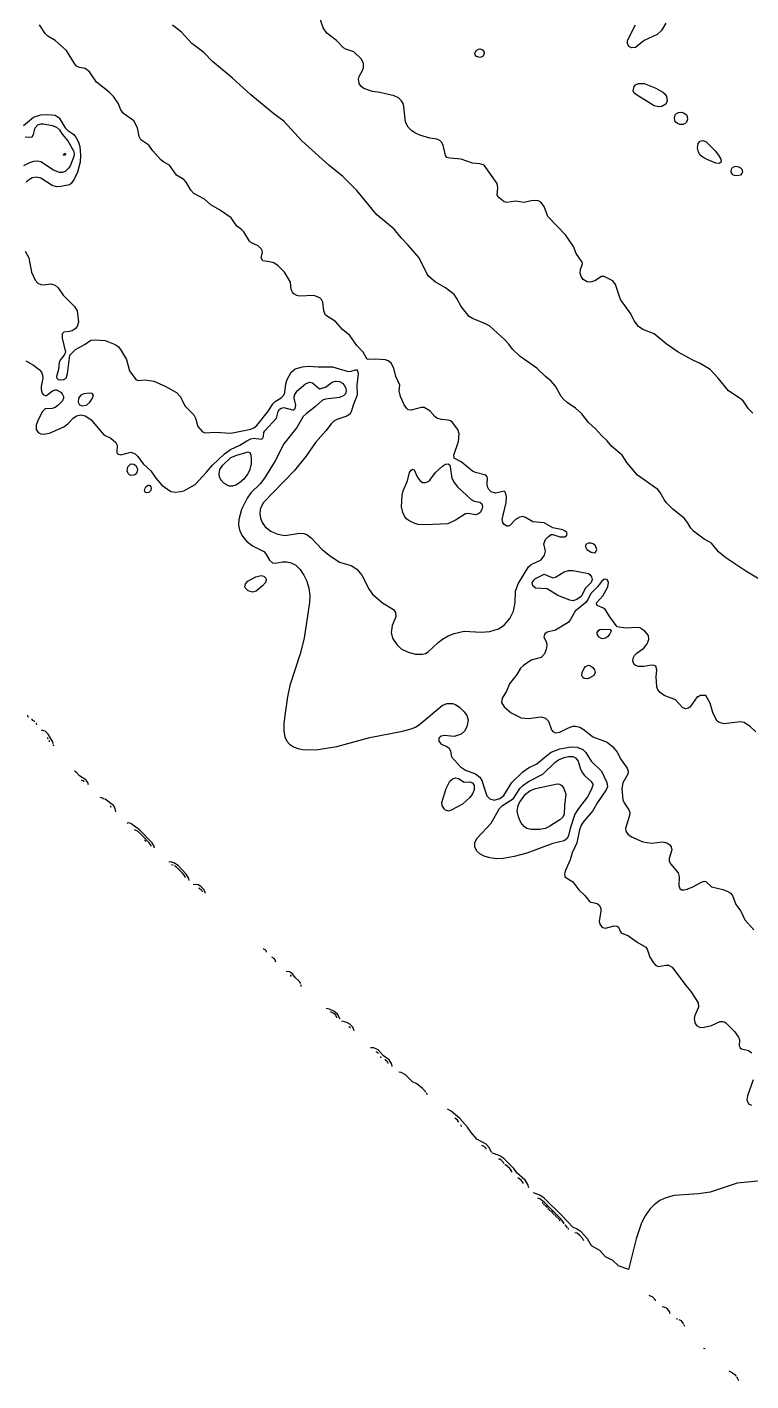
# Model space of a CAD drawing. Extents: x 474277 to 475042, y 254928 to 255625.
# Drawn here: x 474567 to 474605.8, y 255017.2 to 255089.8 of the extents above; entities that cross this region are included whole.
import ezdxf

# ---------------------------------------------------------------- set-up
doc = ezdxf.new("R2010")
doc.units = 0
doc.header["$MEASUREMENT"] = 0
doc.layers.add('BaseMapV2_DTM_export_MonNov09090547073261 — entities', color=1, linetype='CONTINUOUS')

msp = doc.modelspace()

# ---------------------------------------------------------------- linework, layer by layer
at = {"layer": 'BaseMapV2_DTM_export_MonNov09090547073261 — entities', "color": 15, "linetype": 'Continuous', "true_color": 0xb7484b}
for points in [[(474588.242, 255056.174, 89.75), (474588.396, 255056.213, 89.75), (474588.549, 255056.295, 89.75), (474589.076, 255056.798, 89.75), (474589.316, 255056.984, 89.75), (474589.622, 255057.159, 89.75), (474589.929, 255057.285, 89.75), (474590.466, 255057.401, 89.75), (474591.386, 255057.361, 89.75), (474591.846, 255057.397, 89.75), (474592.306, 255057.533, 89.75), (474592.613, 255057.721, 89.75), (474592.92, 255058.084, 89.75), (474593.116, 255058.485, 89.75), (474593.209, 255058.945, 89.75), (474593.218, 255059.558, 89.75), (474593.365, 255059.942, 89.75), (474593.914, 255060.862, 89.75), (474594.07, 255060.98, 89.75), (474594.606, 255061.234, 89.75), (474594.778, 255061.475, 89.75), (474594.839, 255061.705, 89.75), (474594.738, 255062.089, 89.75), (474594.836, 255062.324, 89.75), (474594.99, 255062.489, 89.75), (474595.143, 255062.585, 89.75), (474595.22, 255062.595, 89.75), (474595.608, 255062.472, 89.75), (474595.861, 255062.472, 89.75), (474595.97, 255062.549, 89.75), (474595.994, 255062.625, 89.75), (474595.972, 255062.702, 89.75), (474595.893, 255062.779, 89.75), (474595.757, 255062.834, 89.75), (474595.22, 255062.949, 89.75), (474594.76, 255063.21, 89.75), (474594.146, 255063.276, 89.75), (474593.763, 255063.503, 89.75), (474593.61, 255063.549, 89.75), (474593.456, 255063.526, 89.75), (474593.226, 255063.398, 89.75), (474592.92, 255063.072, 89.75), (474592.843, 255063.032, 89.75), (474592.766, 255063.032, 89.75), (474592.613, 255063.132, 89.75), (474592.541, 255063.239, 89.75), (474592.515, 255063.392, 89.75), (474592.731, 255064.312, 89.75), (474592.745, 255064.619, 89.75), (474592.691, 255064.849, 89.75), (474592.613, 255064.907, 89.75), (474592.536, 255064.906, 89.75), (474592.153, 255064.805, 89.75), (474591.923, 255064.872, 89.75), (474591.792, 255065.002, 89.75), (474591.724, 255065.156, 89.75), (474591.701, 255065.309, 89.75), (474591.717, 255065.616, 89.75), (474591.702, 255065.693, 89.75), (474591.632, 255065.769, 89.75), (474591.079, 255065.912, 89.75), (474590.926, 255065.981, 89.75), (474590.313, 255066.492, 89.75), (474589.93, 255066.689, 89.75), (474589.92, 255066.843, 89.75), (474590.159, 255067.583, 89.75), (474590.206, 255067.993, 89.75), (474590.135, 255068.223, 89.75), (474589.853, 255068.594, 89.75), (474589.733, 255068.683, 89.75), (474589.622, 255068.722, 89.75), (474589.239, 255068.751, 89.75), (474589.009, 255068.823, 89.75), (474588.893, 255068.913, 89.75), (474588.626, 255069.221, 89.75), (474588.319, 255069.395, 89.75), (474588.166, 255069.4, 89.75), (474587.629, 255069.251, 89.75), (474587.476, 255069.285, 89.75), (474587.399, 255069.344, 89.75), (474587.246, 255069.541, 89.75), (474587.059, 255069.986, 89.75), (474586.993, 255070.293, 89.75), (474587.028, 255070.6, 89.75), (474586.812, 255071.06, 89.75), (474586.702, 255071.52, 89.75), (474586.555, 255071.789, 89.75), (474586.402, 255071.911, 89.75), (474586.249, 255071.956, 89.75), (474585.712, 255071.992, 89.75), (474585.329, 255071.978, 89.75), (474585.252, 255072.006, 89.75), (474585.047, 255072.363, 89.75), (474584.715, 255072.728, 89.75), (474584.332, 255073.27, 89.75), (474583.953, 255073.59, 89.75), (474583.565, 255074.015, 89.75), (474583.036, 255074.357, 89.75), (474582.947, 255074.587, 89.75), (474582.896, 255075.047, 89.75), (474582.815, 255075.2, 89.75), (474582.733, 255075.277, 89.75), (474582.415, 255075.401, 89.75), (474581.648, 255075.379, 89.75), (474581.495, 255075.409, 89.75), (474581.341, 255075.492, 89.75), (474581.263, 255075.584, 89.75), (474581.201, 255075.737, 89.75), (474581.168, 255076.12, 89.75), (474580.832, 255076.657, 89.75), (474580.498, 255076.994, 89.75), (474580.268, 255077.156, 89.75), (474580.038, 255077.22, 89.75), (474579.674, 255077.271, 89.75), (474579.591, 255077.424, 89.75), (474579.664, 255077.731, 89.75), (474579.617, 255077.884, 89.75), (474579.425, 255078.074, 89.75), (474579.041, 255078.251, 89.75), (474578.965, 255078.321, 89.75), (474578.658, 255078.823, 89.75), (474578.527, 255078.958, 89.75), (474578.274, 255079.134, 89.75), (474577.97, 255079.571, 89.75), (474577.354, 255080.003, 89.75), (474576.894, 255080.281, 89.75), (474576.55, 255080.568, 89.75), (474575.974, 255080.873, 89.75), (474575.821, 255081.057, 89.75), (474575.559, 255081.488, 89.75), (474575.437, 255081.636, 89.75), (474575.054, 255081.86, 89.75), (474574.671, 255082.407, 89.75), (474574.364, 255082.566, 89.75), (474574.211, 255082.688, 89.75), (474573.783, 255083.175, 89.75), (474573.557, 255083.481, 89.75), (474573.137, 255083.757, 89.75), (474573.041, 255083.941, 89.75), (474572.957, 255084.402, 89.75), (474572.754, 255084.781, 89.75), (474572.196, 255085.168, 89.75), (474572.064, 255085.364, 89.75), (474571.91, 255085.727, 89.75), (474571.661, 255086.088, 89.75), (474571.429, 255086.318, 89.75), (474570.752, 255086.855, 89.75), (474570.377, 255087.41, 89.75), (474570.147, 255087.576, 89.75), (474569.84, 255087.642, 89.75), (474569.687, 255087.712, 89.75), (474569.571, 255087.852, 89.75), (474569.151, 255088.542, 89.75), (474568.549, 255089.079, 89.75), (474568.153, 255089.325, 89.75), (474568, 255089.46, 89.75), (474567.706, 255089.922, 89.75)], [(474606.472, 255060.095, 90), (474605.583, 255060.632, 90), (474604.498, 255061.338, 90), (474604.114, 255061.662, 90), (474603.731, 255062.123, 90), (474603.348, 255062.337, 90), (474602.766, 255062.779, 90), (474602.624, 255062.932, 90), (474602.44, 255063.239, 90), (474602.261, 255063.469, 90), (474601.661, 255063.953, 90), (474601.309, 255064.312, 90), (474601.193, 255064.466, 90), (474600.984, 255064.849, 90), (474600.85, 255065.002, 90), (474599.768, 255065.769, 90), (474599.188, 255066.459, 90), (474598.939, 255066.843, 90), (474598.396, 255067.303, 90), (474598.142, 255067.609, 90), (474597.827, 255067.9, 90), (474597.52, 255068.259, 90), (474597.137, 255068.606, 90), (474596.776, 255069.066, 90), (474596.446, 255069.373, 90), (474595.987, 255069.677, 90), (474595.807, 255069.833, 90), (474595.68, 255070.001, 90), (474595.373, 255070.543, 90), (474595.143, 255070.822, 90), (474594.836, 255071.066, 90), (474594.376, 255071.517, 90), (474593.472, 255072.133, 90), (474593.073, 255072.512, 90), (474592.855, 255072.823, 90), (474592.641, 255073.053, 90), (474591.846, 255073.761, 90), (474591.616, 255073.89, 90), (474590.926, 255074.168, 90), (474590.745, 255074.28, 90), (474590.313, 255074.819, 90), (474590.083, 255075.249, 90), (474589.929, 255075.462, 90), (474589.469, 255075.816, 90), (474588.932, 255076.121, 90), (474588.571, 255076.427, 90), (474588.464, 255076.581, 90), (474588.052, 255077.424, 90), (474587.476, 255078.115, 90), (474587.099, 255078.497, 90), (474586.709, 255078.971, 90), (474585.789, 255079.742, 90), (474584.715, 255081.035, 90), (474583.959, 255081.795, 90), (474583.207, 255082.408, 90), (474581.762, 255083.711, 90), (474580.805, 255084.768, 90), (474580.268, 255085.149, 90), (474579.041, 255086.17, 90), (474578.027, 255087.085, 90), (474576.971, 255087.954, 90), (474576.511, 255088.448, 90), (474575.87, 255088.925, 90), (474575.306, 255089.539, 90), (474574.824, 255089.901, 90)], [(474605.955, 255069.092, 90.25), (474605.725, 255069.339, 90.25), (474605.429, 255069.756, 90.25), (474605.264, 255069.893, 90.25), (474604.647, 255070.293, 90.25), (474604.083, 255070.983, 90.25), (474603.654, 255071.44, 90.25), (474603.118, 255071.757, 90.25), (474602.734, 255071.933, 90.25), (474601.947, 255072.363, 90.25), (474601.294, 255072.823, 90.25), (474600.664, 255073.345, 90.25), (474600.05, 255073.58, 90.25), (474599.82, 255073.744, 90.25), (474599.59, 255074.05, 90.25), (474599.403, 255074.434, 90.25), (474598.847, 255075.2, 90.25), (474598.594, 255075.993, 90.25), (474598.44, 255076.197, 90.25), (474597.98, 255076.423, 90.25), (474597.827, 255076.424, 90.25), (474597.485, 255076.197, 90.25), (474597.226, 255076.12, 90.25), (474597.06, 255076.138, 90.25), (474596.851, 255076.274, 90.25), (474596.736, 255076.427, 90.25), (474596.694, 255076.581, 90.25), (474596.716, 255076.811, 90.25), (474596.808, 255077.117, 90.25), (474596.79, 255077.194, 90.25), (474596.477, 255077.654, 90.25), (474596.33, 255078.037, 90.25), (474595.91, 255078.667, 90.25), (474594.949, 255079.648, 90.25), (474594.759, 255080.184, 90.25), (474594.576, 255080.414, 90.25), (474594.453, 255080.483, 90.25), (474594.3, 255080.5, 90.25), (474594.07, 255080.486, 90.25), (474593.686, 255080.402, 90.25), (474593.226, 255080.462, 90.25), (474592.766, 255080.398, 90.25), (474592.613, 255080.427, 90.25), (474592.351, 255080.644, 90.25), (474592.236, 255080.798, 90.25), (474592.275, 255081.181, 90.25), (474592.232, 255081.411, 90.25), (474591.539, 255082.406, 90.25), (474591.309, 255082.474, 90.25), (474590.926, 255082.515, 90.25), (474590.313, 255082.714, 90.25), (474589.699, 255082.767, 90.25), (474589.546, 255082.808, 90.25), (474589.469, 255082.912, 90.25), (474589.337, 255083.481, 90.25), (474589.255, 255083.635, 90.25), (474589.162, 255083.73, 90.25), (474589.009, 255083.799, 90.25), (474588.626, 255083.846, 90.25), (474588.089, 255084.004, 90.25), (474587.859, 255084.109, 90.25), (474587.659, 255084.248, 90.25), (474587.476, 255084.446, 90.25), (474587.323, 255084.708, 90.25), (474587.236, 255085.552, 90.25), (474587.2, 255085.705, 90.25), (474587.117, 255085.858, 90.25), (474586.947, 255086.012, 90.25), (474586.709, 255086.12, 90.25), (474585.942, 255086.292, 90.25), (474585.559, 255086.343, 90.25), (474585.099, 255086.51, 90.25), (474584.945, 255086.617, 90.25), (474584.841, 255086.778, 90.25), (474584.801, 255087.009, 90.25), (474584.846, 255087.162, 90.25), (474585.021, 255087.469, 90.25), (474585.066, 255087.622, 90.25), (474585.068, 255087.852, 90.25), (474584.971, 255088.082, 90.25), (474584.562, 255088.472, 90.25), (474584.132, 255088.619, 90.25), (474583.993, 255088.695, 90.25), (474583.631, 255089.079, 90.25), (474583.105, 255089.478, 90.25), (474582.905, 255089.769, 90.25), (474582.645, 255090.567, 90.25)], [(474601.277, 255090.024, 90.5), (474601.057, 255089.615, 90.5), (474600.817, 255089.417, 90.5), (474600.127, 255089.093, 90.5), (474599.667, 255088.718, 90.5), (474599.437, 255088.687, 90.5), (474599.301, 255088.772, 90.5), (474599.231, 255088.925, 90.5), (474599.238, 255089.079, 90.5), (474599.657, 255089.922, 90.5)], [(474591.466, 255088.235, 90.5), (474591.309, 255088.176, 90.5), (474591.13, 255088.235, 90.5), (474591.068, 255088.312, 90.5), (474591.05, 255088.389, 90.5), (474591.115, 255088.542, 90.5), (474591.233, 255088.625, 90.5), (474591.309, 255088.641, 90.5), (474591.463, 255088.588, 90.5), (474591.537, 255088.465, 90.5), (474591.543, 255088.389, 90.5), (474591.466, 255088.235, 90.5)], [(474601.065, 255085.552, 90.5), (474600.894, 255085.528, 90.5), (474600.664, 255085.586, 90.5), (474599.711, 255086.165, 90.5), (474599.59, 255086.265, 90.5), (474599.525, 255086.395, 90.5), (474599.588, 255086.625, 90.5), (474599.667, 255086.71, 90.5), (474599.82, 255086.786, 90.5), (474600.127, 255086.78, 90.5), (474600.741, 255086.526, 90.5), (474601.132, 255086.318, 90.5), (474601.222, 255086.242, 90.5), (474601.321, 255086.088, 90.5), (474601.354, 255085.858, 90.5), (474601.277, 255085.68, 90.5), (474601.065, 255085.552, 90.5)], [(474566.85, 255084.529, 89.75), (474567.386, 255084.968, 89.75), (474567.77, 255085.105, 89.75), (474568.153, 255085.125, 89.75), (474568.537, 255085.082, 89.75), (474568.748, 255084.938, 89.75), (474569.073, 255084.4, 89.75), (474569.227, 255084.251, 89.75), (474569.533, 255084.036, 89.75), (474569.673, 255083.865, 89.75), (474569.796, 255083.635, 89.75), (474569.862, 255083.405, 89.75), (474569.895, 255082.945, 89.75), (474569.881, 255082.561, 89.75), (474569.733, 255082.025, 89.75), (474569.554, 255081.641, 89.75), (474569.395, 255081.411, 89.75), (474569.303, 255081.345, 89.75), (474568.843, 255081.254, 89.75), (474568.613, 255081.239, 89.75), (474568.383, 255081.301, 89.75), (474567.77, 255081.709, 89.75), (474567.54, 255081.757, 89.75), (474567.31, 255081.715, 89.75), (474567.156, 255081.63, 89.75), (474566.99, 255081.488, 89.75)], [(474602.314, 255084.632, 90.5), (474602.197, 255084.582, 90.5), (474602.044, 255084.586, 90.5), (474601.917, 255084.632, 90.5), (474601.816, 255084.708, 90.5), (474601.767, 255084.785, 90.5), (474601.741, 255084.938, 90.5), (474601.792, 255085.092, 90.5), (474601.864, 255085.168, 90.5), (474601.967, 255085.219, 90.5), (474602.121, 255085.235, 90.5), (474602.274, 255085.19, 90.5), (474602.387, 255085.092, 90.5), (474602.431, 255085.015, 90.5), (474602.45, 255084.862, 90.5), (474602.392, 255084.708, 90.5), (474602.314, 255084.632, 90.5)], [(474566.926, 255083.92, 90), (474567.233, 255083.895, 90), (474567.31, 255083.927, 90), (474567.386, 255084.053, 90), (474567.475, 255084.402, 90), (474567.614, 255084.555, 90), (474567.77, 255084.609, 90), (474567.923, 255084.615, 90), (474568.383, 255084.531, 90), (474568.613, 255084.43, 90), (474568.767, 255084.289, 90), (474568.92, 255084.055, 90), (474569.227, 255083.711, 90), (474569.526, 255083.175, 90), (474569.557, 255083.021, 90), (474569.537, 255082.868, 90), (474569.369, 255082.408, 90), (474569.282, 255082.255, 90), (474569.073, 255082.057, 90), (474568.92, 255082.001, 90), (474568.767, 255082, 90), (474568.46, 255082.123, 90), (474567.77, 255082.577, 90), (474567.616, 255082.618, 90), (474567.386, 255082.601, 90), (474567.156, 255082.526, 90), (474566.85, 255082.365, 90)], [(474604.153, 255082.485, 90.5), (474603.961, 255082.51, 90.5), (474603.501, 255082.697, 90.5), (474603.271, 255082.825, 90.5), (474603.134, 255082.945, 90.5), (474603.035, 255083.098, 90.5), (474602.974, 255083.328, 90.5), (474603.016, 255083.558, 90.5), (474603.118, 255083.684, 90.5), (474603.271, 255083.722, 90.5), (474603.424, 255083.665, 90.5), (474603.931, 255083.175, 90.5), (474604.116, 255082.945, 90.5), (474604.229, 255082.715, 90.5), (474604.244, 255082.561, 90.5), (474604.153, 255082.485, 90.5)], [(474569.081, 255082.945, 90.25), (474568.993, 255082.945, 90.25), (474569.022, 255083.021, 90.25), (474569.087, 255083.021, 90.25), (474569.081, 255082.945, 90.25)], [(474605.28, 255081.871, 90.5), (474605.111, 255081.82, 90.5), (474604.958, 255081.841, 90.5), (474604.881, 255081.881, 90.5), (474604.789, 255082.025, 90.5), (474604.797, 255082.178, 90.5), (474604.841, 255082.255, 90.5), (474604.958, 255082.329, 90.5), (474605.034, 255082.341, 90.5), (474605.188, 255082.315, 90.5), (474605.292, 255082.255, 90.5), (474605.361, 255082.178, 90.5), (474605.394, 255082.025, 90.5), (474605.362, 255081.948, 90.5), (474605.28, 255081.871, 90.5)], [(474566.926, 255077.793, 89.75), (474567.121, 255077.424, 89.75), (474567.268, 255076.657, 89.75), (474567.463, 255076.226, 89.75), (474567.616, 255076.071, 89.75), (474567.77, 255075.997, 89.75), (474567.923, 255075.981, 89.75), (474568.307, 255076.037, 89.75), (474568.548, 255075.967, 89.75), (474568.707, 255075.814, 89.75), (474568.97, 255075.43, 89.75), (474569.579, 255074.817, 89.75), (474569.713, 255074.587, 89.75), (474569.785, 255073.974, 89.75), (474569.722, 255073.744, 89.75), (474569.61, 255073.617, 89.75), (474569.457, 255073.513, 89.75), (474569.303, 255073.471, 89.75), (474568.997, 255073.447, 89.75), (474568.909, 255073.36, 89.75), (474568.91, 255073.13, 89.75), (474569.094, 255072.363, 89.75), (474569.019, 255072.21, 89.75), (474568.843, 255072.001, 89.75), (474568.761, 255071.827, 89.75), (474568.715, 255071.443, 89.75), (474568.618, 255071.06, 89.75), (474568.631, 255070.983, 89.75), (474568.695, 255070.907, 89.75), (474568.843, 255070.88, 89.75), (474568.997, 255070.897, 89.75), (474569.13, 255070.983, 89.75), (474569.195, 255071.213, 89.75), (474569.332, 255072.21, 89.75), (474569.631, 255072.517, 89.75), (474570.147, 255072.803, 89.75), (474570.453, 255073.012, 89.75), (474570.683, 255073.038, 89.75), (474571.22, 255072.993, 89.75), (474571.757, 255072.788, 89.75), (474571.91, 255072.675, 89.75), (474572.047, 255072.517, 89.75), (474572.365, 255071.98, 89.75), (474572.522, 255071.367, 89.75), (474572.863, 255070.907, 89.75), (474572.984, 255070.859, 89.75), (474573.367, 255070.882, 89.75), (474573.827, 255070.812, 89.75), (474574.441, 255070.552, 89.75), (474575.054, 255070.213, 89.75), (474575.236, 255069.986, 89.75), (474575.514, 255069.476, 89.75), (474575.974, 255069.01, 89.75), (474576.059, 255068.836, 89.75), (474576.189, 255068.376, 89.75), (474576.434, 255068.099, 89.75), (474576.588, 255068.038, 89.75), (474577.124, 255068.085, 89.75), (474577.968, 255068.024, 89.75), (474579.041, 255068.241, 89.75), (474579.195, 255068.308, 89.75), (474579.348, 255068.438, 89.75), (474579.972, 255069.22, 89.75), (474580.217, 255069.603, 89.75), (474580.345, 255069.72, 89.75), (474580.651, 255069.916, 89.75), (474580.795, 255070.063, 89.75), (474580.852, 255070.216, 89.75), (474580.916, 255070.676, 89.75), (474580.987, 255070.907, 89.75), (474581.202, 255071.29, 89.75), (474581.418, 255071.485, 89.75), (474581.802, 255071.591, 89.75), (474582.108, 255071.622, 89.75), (474582.645, 255071.587, 89.75), (474583.412, 255071.59, 89.75), (474584.255, 255071.332, 89.75), (474584.409, 255071.343, 89.75), (474584.639, 255071.431, 89.75), (474584.715, 255071.421, 89.75), (474584.757, 255071.367, 89.75), (474584.782, 255071.213, 89.75), (474584.724, 255070.6, 89.75), (474584.741, 255070.063, 89.75), (474584.515, 255069.526, 89.75), (474584.438, 255069.22, 89.75), (474584.362, 255069.066, 89.75), (474584.178, 255068.93, 89.75), (474583.636, 255068.76, 89.75), (474583.488, 255068.672, 89.75), (474583.335, 255068.528, 89.75), (474583.049, 255068.146, 89.75), (474582.5, 255067.533, 89.75), (474581.977, 255066.766, 89.75), (474581.353, 255065.999, 89.75), (474579.719, 255064.312, 89.75), (474579.584, 255064.082, 89.75), (474579.538, 255063.929, 89.75), (474579.518, 255063.699, 89.75), (474579.55, 255063.469, 89.75), (474579.634, 255063.239, 89.75), (474579.807, 255063.009, 89.75), (474580.11, 255062.779, 89.75), (474580.421, 255062.625, 89.75), (474580.651, 255062.565, 89.75), (474580.881, 255062.544, 89.75), (474581.648, 255062.66, 89.75), (474581.878, 255062.641, 89.75), (474582.032, 255062.588, 89.75), (474582.262, 255062.412, 89.75), (474582.85, 255061.782, 89.75), (474583.23, 255061.475, 89.75), (474583.795, 255061.116, 89.75), (474584.409, 255060.925, 89.75), (474584.715, 255060.735, 89.75), (474584.985, 255060.402, 89.75), (474585.38, 255059.635, 89.75), (474585.559, 255059.383, 89.75), (474586.095, 255058.926, 89.75), (474586.676, 255058.562, 89.75), (474586.797, 255058.408, 89.75), (474586.801, 255058.178, 89.75), (474586.619, 255057.718, 89.75), (474586.556, 255057.335, 89.75), (474586.631, 255057.028, 89.75), (474586.862, 255056.683, 89.75), (474587.092, 255056.465, 89.75), (474587.476, 255056.272, 89.75), (474587.859, 255056.179, 89.75), (474588.242, 255056.174, 89.75)], [(474566.969, 255071.903, 90), (474567.386, 255071.667, 90), (474567.68, 255071.443, 90), (474567.811, 255071.29, 90), (474567.869, 255071.137, 90), (474567.879, 255070.983, 90), (474567.783, 255070.523, 90), (474567.785, 255070.37, 90), (474567.846, 255070.179, 90), (474567.923, 255070.082, 90), (474568, 255070.043, 90), (474568.076, 255070.053, 90), (474568.39, 255070.293, 90), (474568.537, 255070.35, 90), (474568.613, 255070.349, 90), (474568.843, 255070.219, 90), (474568.92, 255070.132, 90), (474568.986, 255069.986, 90), (474568.991, 255069.91, 90), (474568.936, 255069.756, 90), (474568.69, 255069.506, 90), (474568.537, 255069.406, 90), (474568.383, 255069.35, 90), (474568, 255069.325, 90), (474567.846, 255069.164, 90), (474567.603, 255068.683, 90), (474567.523, 255068.453, 90), (474567.529, 255068.223, 90), (474567.631, 255068.069, 90), (474567.77, 255067.989, 90), (474567.923, 255067.966, 90), (474568.23, 255068.031, 90), (474568.997, 255068.364, 90), (474569.227, 255068.534, 90), (474569.51, 255068.836, 90), (474569.687, 255068.958, 90), (474569.917, 255069.016, 90), (474570.147, 255068.961, 90), (474570.455, 255068.76, 90), (474571.144, 255067.944, 90), (474571.527, 255067.75, 90), (474571.801, 255067.533, 90), (474571.872, 255067.379, 90), (474571.85, 255066.996, 90), (474571.889, 255066.919, 90), (474572.064, 255066.868, 90), (474572.6, 255067.011, 90), (474572.83, 255066.921, 90), (474572.977, 255066.766, 90), (474573.253, 255066.383, 90), (474573.674, 255065.998, 90), (474573.935, 255065.616, 90), (474574.262, 255065.232, 90), (474574.747, 255064.906, 90), (474574.977, 255064.867, 90), (474575.284, 255064.891, 90), (474575.437, 255064.94, 90), (474576.051, 255065.27, 90), (474576.664, 255065.926, 90), (474576.971, 255066.316, 90), (474577.629, 255066.919, 90), (474577.95, 255067.149, 90), (474578.444, 255067.379, 90), (474578.811, 255067.619, 90), (474579.041, 255067.72, 90), (474579.195, 255067.751, 90), (474579.578, 255067.709, 90), (474579.655, 255067.734, 90), (474579.704, 255067.839, 90), (474579.736, 255068.069, 90), (474579.779, 255068.146, 90), (474580.412, 255068.836, 90), (474580.498, 255069.19, 90), (474580.575, 255069.313, 90), (474580.651, 255069.366, 90), (474580.805, 255069.394, 90), (474581.265, 255069.273, 90), (474581.341, 255069.284, 90), (474581.418, 255069.349, 90), (474581.438, 255069.526, 90), (474581.356, 255069.91, 90), (474581.381, 255070.063, 90), (474581.523, 255070.293, 90), (474581.955, 255070.678, 90), (474582.185, 255070.757, 90), (474582.338, 255070.724, 90), (474582.722, 255070.409, 90), (474583.028, 255070.501, 90), (474583.396, 255070.753, 90), (474583.565, 255070.817, 90), (474583.795, 255070.798, 90), (474583.948, 255070.703, 90), (474584.042, 255070.6, 90), (474584.124, 255070.446, 90), (474584.149, 255070.293, 90), (474584.108, 255070.14, 90), (474584.025, 255070.04, 90), (474583.795, 255069.945, 90), (474583.028, 255069.851, 90), (474582.875, 255069.799, 90), (474582.502, 255069.45, 90), (474581.999, 255069.066, 90), (474581.844, 255068.913, 90), (474581.495, 255068.332, 90), (474580.794, 255067.456, 90), (474580.337, 255066.536, 90), (474579.772, 255065.616, 90), (474579.532, 255065.309, 90), (474579.041, 255064.823, 90), (474578.831, 255064.542, 90), (474578.538, 255063.929, 90), (474578.39, 255063.392, 90), (474578.379, 255063.086, 90), (474578.439, 255062.779, 90), (474578.581, 255062.494, 90), (474578.792, 255062.242, 90), (474579.118, 255061.985, 90), (474579.731, 255061.678, 90), (474579.845, 255061.552, 90), (474580.038, 255061.213, 90), (474580.191, 255061.073, 90), (474580.345, 255061.049, 90), (474580.728, 255061.131, 90), (474580.958, 255061.124, 90), (474581.188, 255061.069, 90), (474581.437, 255060.939, 90), (474581.675, 255060.709, 90), (474581.882, 255060.402, 90), (474582.029, 255060.095, 90), (474582.145, 255059.712, 90), (474582.194, 255059.328, 90), (474582.183, 255058.945, 90), (474581.887, 255057.028, 90), (474581.683, 255056.185, 90), (474581.128, 255054.498, 90), (474580.999, 255053.884, 90), (474580.847, 255052.888, 90), (474580.796, 255052.428, 90), (474580.795, 255052.044, 90), (474580.855, 255051.737, 90), (474580.966, 255051.507, 90), (474581.111, 255051.341, 90), (474581.321, 255051.201, 90), (474581.571, 255051.11, 90), (474581.802, 255051.067, 90), (474582.185, 255051.043, 90), (474582.645, 255051.065, 90), (474583.642, 255051.221, 90), (474585.405, 255051.699, 90), (474587.169, 255052.04, 90), (474587.629, 255052.165, 90), (474587.859, 255052.266, 90), (474588.089, 255052.416, 90), (474589.292, 255053.424, 90), (474589.546, 255053.528, 90), (474589.853, 255053.521, 90), (474590.006, 255053.466, 90), (474590.236, 255053.314, 90), (474590.466, 255053.086, 90), (474590.607, 255052.888, 90), (474590.681, 255052.658, 90), (474590.616, 255052.274, 90), (474590.492, 255052.044, 90), (474590.309, 255051.891, 90), (474589.929, 255051.766, 90), (474589.392, 255051.803, 90), (474589.239, 255051.772, 90), (474589.115, 255051.661, 90), (474589.106, 255051.507, 90), (474589.234, 255051.354, 90), (474589.546, 255051.217, 90), (474589.661, 255051.124, 90), (474589.74, 255050.971, 90), (474589.793, 255050.664, 90), (474590.282, 255050.127, 90), (474590.543, 255049.949, 90), (474591.079, 255049.756, 90), (474591.309, 255049.57, 90), (474591.444, 255049.36, 90), (474591.518, 255049.054, 90), (474591.693, 255048.581, 90), (474591.846, 255048.413, 90), (474592.076, 255048.351, 90), (474592.384, 255048.44, 90), (474592.591, 255048.594, 90), (474593.026, 255049.284, 90), (474593.61, 255049.861, 90), (474593.916, 255050.073, 90), (474594.376, 255050.296, 90), (474594.898, 255050.741, 90), (474595.143, 255050.912, 90), (474595.603, 255051.088, 90), (474596.217, 255051.206, 90), (474596.523, 255051.191, 90), (474596.83, 255051.061, 90), (474596.998, 255050.894, 90), (474597.29, 255050.439, 90), (474597.828, 255049.897, 90), (474598.126, 255049.284, 90), (474598.148, 255049.054, 90), (474598.09, 255048.9, 90), (474597.614, 255048.21, 90), (474597.358, 255047.75, 90), (474596.907, 255047.239, 90), (474596.753, 255047.008, 90), (474596.664, 255046.754, 90), (474596.514, 255046.063, 90), (474596.266, 255045.527, 90), (474596.147, 255045.143, 90), (474595.881, 255044.53, 90), (474595.844, 255044.377, 90), (474595.875, 255044.223, 90), (474596.293, 255043.963, 90), (474596.618, 255043.533, 90), (474596.939, 255043.226, 90), (474597.213, 255042.898, 90), (474597.597, 255042.802, 90), (474597.736, 255042.69, 90), (474597.799, 255042.536, 90), (474597.807, 255042.383, 90), (474597.713, 255041.846, 90), (474597.745, 255041.693, 90), (474597.827, 255041.565, 90), (474597.904, 255041.511, 90), (474598.057, 255041.485, 90), (474598.517, 255041.608, 90), (474598.67, 255041.586, 90), (474598.747, 255041.528, 90), (474598.831, 255041.309, 90), (474598.895, 255041.233, 90), (474599.284, 255041.07, 90), (474599.744, 255040.724, 90), (474600.208, 255040.466, 90), (474600.28, 255040.355, 90), (474600.434, 255039.928, 90), (474600.617, 255039.623, 90), (474600.749, 255039.469, 90), (474600.894, 255039.42, 90), (474601.277, 255039.493, 90), (474601.431, 255039.494, 90), (474601.631, 255039.393, 90), (474602.35, 255038.396, 90), (474602.629, 255038.089, 90), (474603.023, 255037.476, 90), (474603.038, 255037.246, 90), (474602.834, 255036.786, 90), (474602.801, 255036.632, 90), (474602.831, 255036.402, 90), (474602.932, 255036.249, 90), (474603.118, 255036.154, 90), (474603.348, 255036.16, 90), (474603.731, 255036.251, 90), (474604.191, 255036.469, 90), (474604.344, 255036.479, 90), (474604.421, 255036.454, 90), (474604.506, 255036.402, 90), (474604.958, 255035.93, 90), (474605.179, 255035.635, 90), (474605.237, 255035.482, 90), (474605.225, 255035.175, 90), (474605.264, 255035.056, 90), (474605.341, 255035.001, 90), (474605.725, 255034.924, 90), (474605.893, 255034.792, 90)], [(474570.223, 255069.525, 89.75), (474570.408, 255069.68, 89.75), (474570.546, 255069.91, 89.75), (474570.589, 255070.063, 89.75), (474570.53, 255070.151, 89.75), (474570.377, 255070.178, 89.75), (474570.07, 255070.132, 89.75), (474569.917, 255070.056, 89.75), (474569.793, 255069.91, 89.75), (474569.766, 255069.68, 89.75), (474569.84, 255069.549, 89.75), (474569.993, 255069.489, 89.75), (474570.223, 255069.525, 89.75)], [(474578.225, 255065.232, 90.25), (474578.044, 255065.176, 90.25), (474577.891, 255065.175, 90.25), (474577.738, 255065.231, 90.25), (474577.584, 255065.348, 90.25), (474577.431, 255065.526, 90.25), (474577.348, 255065.693, 90.25), (474577.327, 255065.846, 90.25), (474577.377, 255066.076, 90.25), (474577.533, 255066.306, 90.25), (474577.968, 255066.713, 90.25), (474578.274, 255066.845, 90.25), (474578.888, 255067.028, 90.25), (474578.965, 255066.997, 90.25), (474579.007, 255066.919, 90.25), (474579.058, 255066.689, 90.25), (474579.055, 255066.383, 90.25), (474578.979, 255066.076, 90.25), (474578.868, 255065.846, 90.25), (474578.658, 255065.567, 90.25), (474578.428, 255065.354, 90.25), (474578.225, 255065.232, 90.25)], [(474572.751, 255065.769, 90.25), (474572.6, 255065.761, 90.25), (474572.524, 255065.795, 90.25), (474572.447, 255065.866, 90.25), (474572.394, 255065.999, 90.25), (474572.444, 255066.229, 90.25), (474572.6, 255066.378, 90.25), (474572.754, 255066.366, 90.25), (474572.84, 255066.306, 90.25), (474572.943, 255066.153, 90.25), (474572.958, 255066.076, 90.25), (474572.923, 255065.923, 90.25), (474572.83, 255065.81, 90.25), (474572.751, 255065.769, 90.25)], [(474589.603, 255063.162, 89.75), (474588.396, 255063.105, 89.75), (474588.012, 255063.136, 89.75), (474587.782, 255063.194, 89.75), (474587.552, 255063.298, 89.75), (474587.399, 255063.419, 89.75), (474587.298, 255063.546, 89.75), (474587.185, 255063.776, 89.75), (474587.105, 255064.082, 89.75), (474587.149, 255064.696, 89.75), (474587.198, 255064.926, 89.75), (474587.429, 255065.462, 89.75), (474587.545, 255065.923, 89.75), (474587.629, 255066.041, 89.75), (474587.706, 255066.093, 89.75), (474587.782, 255066.066, 89.75), (474587.958, 255065.693, 89.75), (474588.111, 255065.462, 89.75), (474588.242, 255065.379, 89.75), (474588.396, 255065.376, 89.75), (474588.549, 255065.442, 89.75), (474588.626, 255065.511, 89.75), (474588.932, 255065.916, 89.75), (474589.316, 255066.263, 89.75), (474589.469, 255066.36, 89.75), (474589.622, 255066.383, 89.75), (474589.694, 255066.306, 89.75), (474589.718, 255066.229, 89.75), (474589.805, 255065.616, 89.75), (474589.93, 255065.386, 89.75), (474590.107, 255065.156, 89.75), (474590.849, 255064.474, 89.75), (474591.003, 255064.388, 89.75), (474591.309, 255064.326, 89.75), (474591.423, 255064.236, 89.75), (474591.455, 255064.082, 89.75), (474591.425, 255063.929, 89.75), (474591.337, 255063.776, 89.75), (474591.246, 255063.699, 89.75), (474591.079, 255063.653, 89.75), (474590.696, 255063.722, 89.75), (474590.543, 255063.699, 89.75), (474590.006, 255063.352, 89.75), (474589.603, 255063.162, 89.75)], [(474573.558, 255064.849, 90.25), (474573.444, 255064.821, 90.25), (474573.367, 255064.853, 90.25), (474573.334, 255064.926, 90.25), (474573.359, 255065.079, 90.25), (474573.41, 255065.156, 90.25), (474573.52, 255065.233, 90.25), (474573.597, 255065.229, 90.25), (474573.674, 255065.156, 90.25), (474573.693, 255065.079, 90.25), (474573.674, 255064.953, 90.25), (474573.558, 255064.849, 90.25)], [(474597.443, 255061.608, 89.75), (474597.52, 255061.632, 89.75), (474597.586, 255061.782, 89.75), (474597.52, 255061.982, 89.75), (474597.393, 255062.089, 89.75), (474597.29, 255062.125, 89.75), (474597.137, 255062.123, 89.75), (474597.047, 255062.089, 89.75), (474596.984, 255062.012, 89.75), (474596.98, 255061.935, 89.75), (474597.054, 255061.782, 89.75), (474597.29, 255061.638, 89.75), (474597.443, 255061.608, 89.75)], [(474579.317, 255059.558, 90.25), (474579.118, 255059.493, 90.25), (474578.888, 255059.562, 90.25), (474578.743, 255059.712, 90.25), (474578.719, 255059.788, 90.25), (474578.741, 255059.942, 90.25), (474578.867, 255060.095, 90.25), (474579.297, 255060.325, 90.25), (474579.578, 255060.397, 90.25), (474579.731, 255060.363, 90.25), (474579.843, 255060.249, 90.25), (474579.856, 255060.172, 90.25), (474579.81, 255060.018, 90.25), (474579.655, 255059.836, 90.25), (474579.317, 255059.558, 90.25)], [(474606.108, 255052.003, 89.75), (474605.818, 255052.274, 89.75), (474605.49, 255052.504, 89.75), (474605.264, 255052.538, 89.75), (474604.421, 255052.429, 89.75), (474604.139, 255052.504, 89.75), (474604.038, 255052.583, 89.75), (474603.961, 255052.703, 89.75), (474603.813, 255053.041, 89.75), (474603.654, 255053.552, 89.75), (474603.424, 255053.953, 89.75), (474603.118, 255053.957, 89.75), (474603.045, 255053.884, 89.75), (474602.964, 255053.88, 89.75), (474602.581, 255053.342, 89.75), (474602.504, 255053.283, 89.75), (474602.351, 255053.236, 89.75), (474602.197, 255053.292, 89.75), (474601.8, 255053.731, 89.75), (474601.201, 255053.955, 89.75), (474600.973, 255054.114, 89.75), (474600.861, 255054.268, 89.75), (474600.804, 255054.421, 89.75), (474600.759, 255054.958, 89.75), (474600.8, 255055.341, 89.75), (474600.741, 255055.525, 89.75), (474600.664, 255055.567, 89.75), (474600.511, 255055.576, 89.75), (474600.127, 255055.505, 89.75), (474599.82, 255055.505, 89.75), (474599.667, 255055.559, 89.75), (474599.59, 255055.628, 89.75), (474599.519, 255055.801, 89.75), (474599.527, 255055.955, 89.75), (474599.598, 255056.108, 89.75), (474599.744, 255056.246, 89.75), (474600.109, 255056.491, 89.75), (474600.279, 255056.721, 89.75), (474600.37, 255056.951, 89.75), (474600.356, 255057.181, 89.75), (474600.155, 255057.411, 89.75), (474599.897, 255057.581, 89.75), (474599.744, 255057.598, 89.75), (474599.13, 255057.571, 89.75), (474598.67, 255057.638, 89.75), (474598.287, 255058.171, 89.75), (474598.057, 255058.552, 89.75), (474597.936, 255058.638, 89.75), (474597.595, 255058.792, 89.75), (474597.57, 255058.868, 89.75), (474597.593, 255058.945, 89.75), (474597.904, 255059.301, 89.75), (474598.173, 255059.788, 89.75), (474598.219, 255060.018, 89.75), (474598.137, 255060.172, 89.75), (474597.98, 255060.188, 89.75), (474597.827, 255060.076, 89.75), (474597.613, 255059.788, 89.75), (474597.29, 255059.442, 89.75), (474597.109, 255059.098, 89.75), (474596.994, 255058.945, 89.75), (474596.431, 255058.485, 89.75), (474596.177, 255058.025, 89.75), (474596.052, 255057.872, 89.75), (474595.373, 255057.455, 89.75), (474594.913, 255057.349, 89.75), (474594.793, 255057.258, 89.75), (474594.751, 255057.105, 89.75), (474594.881, 255056.798, 89.75), (474594.895, 255056.645, 89.75), (474594.865, 255056.415, 89.75), (474594.784, 255056.185, 89.75), (474594.606, 255055.988, 89.75), (474594.07, 255055.843, 89.75), (474593.652, 255055.571, 89.75), (474593.484, 255055.418, 89.75), (474593.303, 255055.076, 89.75), (474592.905, 255054.574, 89.75), (474592.735, 255054.191, 89.75), (474592.503, 255053.808, 89.75), (474592.475, 255053.578, 89.75), (474592.624, 255053.348, 89.75), (474592.996, 255053.021, 89.75), (474593.533, 255052.762, 89.75), (474593.916, 255052.716, 89.75), (474594.606, 255052.809, 89.75), (474594.836, 255052.749, 89.75), (474594.991, 255052.581, 89.75), (474595.153, 255052.121, 89.75), (474595.22, 255052.029, 89.75), (474595.373, 255051.952, 89.75), (474595.603, 255051.982, 89.75), (474596.063, 255052.227, 89.75), (474596.293, 255052.305, 89.75), (474596.447, 255052.315, 89.75), (474596.677, 255052.26, 89.75), (474596.907, 255052.122, 89.75), (474597.367, 255051.748, 89.75), (474598.134, 255051.46, 89.75), (474598.44, 255051.203, 89.75), (474598.67, 255050.925, 89.75), (474598.886, 255050.511, 89.75), (474599.207, 255050.051, 89.75), (474599.27, 255049.897, 89.75), (474599.253, 255049.744, 89.75), (474598.977, 255049.266, 89.75), (474598.931, 255048.977, 89.75), (474598.982, 255048.364, 89.75), (474599.054, 255048.195, 89.75), (474599.301, 255047.827, 89.75), (474599.354, 255047.674, 89.75), (474599.339, 255047.52, 89.75), (474599.118, 255046.83, 89.75), (474599.146, 255046.677, 89.75), (474599.241, 255046.523, 89.75), (474599.439, 255046.37, 89.75), (474600.05, 255046.105, 89.75), (474600.511, 255046.045, 89.75), (474601.124, 255046.115, 89.75), (474601.342, 255046.063, 89.75), (474601.507, 255045.943, 89.75), (474601.576, 255045.833, 89.75), (474601.601, 255045.68, 89.75), (474601.456, 255045.22, 89.75), (474601.464, 255045.067, 89.75), (474601.546, 255044.913, 89.75), (474601.949, 255044.453, 89.75), (474602.001, 255044.223, 89.75), (474601.978, 255043.763, 89.75), (474602.037, 255043.61, 89.75), (474602.121, 255043.541, 89.75), (474602.274, 255043.531, 89.75), (474602.427, 255043.576, 89.75), (474602.734, 255043.696, 89.75), (474603.194, 255043.947, 89.75), (474603.348, 255043.991, 89.75), (474603.424, 255043.973, 89.75), (474603.736, 255043.686, 89.75), (474604.344, 255043.555, 89.75), (474604.574, 255043.47, 89.75), (474604.728, 255043.374, 89.75), (474604.852, 255043.226, 89.75), (474605.034, 255042.749, 89.75), (474605.312, 255042.383, 89.75), (474605.525, 255041.923, 89.75), (474605.998, 255041.386, 89.75)], [(474596.511, 255059.098, 90), (474596.293, 255059.039, 90), (474596.14, 255059.063, 90), (474595.494, 255059.328, 90), (474594.913, 255059.675, 90), (474594.3, 255059.718, 90), (474594.146, 255059.84, 90), (474594.126, 255060.018, 90), (474594.223, 255060.168, 90), (474594.3, 255060.223, 90), (474594.76, 255060.458, 90), (474595.22, 255060.269, 90), (474595.373, 255060.297, 90), (474595.833, 255060.597, 90), (474596.063, 255060.665, 90), (474596.293, 255060.657, 90), (474597.137, 255060.497, 90), (474597.213, 255060.452, 90), (474597.304, 255060.325, 90), (474597.328, 255060.172, 90), (474597.288, 255060.018, 90), (474596.983, 255059.707, 90), (474596.753, 255059.273, 90), (474596.511, 255059.098, 90)], [(474598.042, 255057.028, 89.75), (474597.904, 255056.995, 89.75), (474597.827, 255057.007, 89.75), (474597.681, 255057.105, 89.75), (474597.6, 255057.258, 89.75), (474597.599, 255057.335, 89.75), (474597.674, 255057.444, 89.75), (474597.75, 255057.49, 89.75), (474597.904, 255057.52, 89.75), (474598.306, 255057.488, 89.75), (474598.351, 255057.411, 89.75), (474598.285, 255057.258, 89.75), (474598.157, 255057.105, 89.75), (474598.042, 255057.028, 89.75)], [(474597.168, 255054.881, 89.75), (474597.06, 255054.856, 89.75), (474596.907, 255054.869, 89.75), (474596.83, 255054.924, 89.75), (474596.783, 255055.035, 89.75), (474596.799, 255055.188, 89.75), (474596.907, 255055.414, 89.75), (474596.983, 255055.511, 89.75), (474597.137, 255055.586, 89.75), (474597.213, 255055.57, 89.75), (474597.367, 255055.464, 89.75), (474597.461, 255055.341, 89.75), (474597.504, 255055.188, 89.75), (474597.428, 255055.035, 89.75), (474597.168, 255054.881, 89.75)], [(474567.114, 255052.773, 90), (474567.08, 255052.861, 90), (474567.041, 255052.861, 90)], [(474567.339, 255052.619, 90), (474567.31, 255052.662, 90), (474567.271, 255052.662, 90)], [(474567.429, 255052.543, 90), (474567.429, 255052.581, 90), (474567.348, 255052.618, 90)], [(474567.554, 255052.389, 90), (474567.54, 255052.45, 90), (474567.501, 255052.45, 90)], [(474568.422, 255051.39, 90), (474568.428, 255051.431, 90), (474568.172, 255051.891, 90), (474568, 255052.036, 90), (474567.808, 255052.103, 90)], [(474568.159, 255051.622, 89.75), (474568.153, 255051.671, 89.75), (474568.115, 255051.671, 89.75)], [(474568.235, 255051.469, 89.75), (474568.23, 255051.517, 89.75), (474568.192, 255051.517, 89.75)], [(474568.463, 255051.239, 90), (474568.46, 255051.293, 90), (474568.422, 255051.293, 90)], [(474592.556, 255045.22, 90.25), (474592.229, 255045.203, 90.25), (474591.846, 255045.242, 90.25), (474591.539, 255045.332, 90.25), (474591.309, 255045.457, 90.25), (474591.153, 255045.603, 90.25), (474591.039, 255045.833, 90.25), (474591.044, 255046.063, 90.25), (474591.154, 255046.293, 90.25), (474591.923, 255047.116, 90.25), (474592.372, 255047.904, 90.25), (474592.528, 255048.057, 90.25), (474593.111, 255048.44, 90.25), (474593.456, 255048.968, 90.25), (474593.61, 255049.131, 90.25), (474593.916, 255049.34, 90.25), (474594.683, 255049.745, 90.25), (474595.324, 255050.357, 90.25), (474595.535, 255050.511, 90.25), (474595.833, 255050.638, 90.25), (474596.063, 255050.685, 90.25), (474596.293, 255050.681, 90.25), (474596.447, 255050.618, 90.25), (474596.58, 255050.434, 90.25), (474596.695, 255050.051, 90.25), (474596.802, 255049.821, 90.25), (474596.927, 255049.667, 90.25), (474597.29, 255049.343, 90.25), (474597.362, 255049.207, 90.25), (474597.363, 255049.13, 90.25), (474597.283, 255048.9, 90.25), (474597.092, 255048.517, 90.25), (474596.593, 255047.904, 90.25), (474596.401, 255047.597, 90.25), (474596.151, 255046.83, 90.25), (474596.071, 255046.447, 90.25), (474595.987, 255046.285, 90.25), (474595.833, 255046.166, 90.25), (474595.22, 255046.017, 90.25), (474593.84, 255045.502, 90.25), (474593.15, 255045.327, 90.25), (474592.556, 255045.22, 90.25)], [(474570.322, 255049.169, 90), (474570.292, 255049.284, 90), (474570.178, 255049.437, 90), (474569.84, 255049.651, 90), (474569.687, 255049.831, 90), (474569.572, 255049.895, 90)], [(474570.072, 255049.322, 89.75), (474570.07, 255049.362, 89.75), (474569.955, 255049.414, 89.75)], [(474589.626, 255047.75, 90.25), (474589.469, 255047.802, 90.25), (474589.392, 255047.876, 90.25), (474589.297, 255048.057, 90.25), (474589.279, 255048.21, 90.25), (474589.503, 255048.977, 90.25), (474589.711, 255049.36, 90.25), (474589.853, 255049.492, 90.25), (474590.006, 255049.539, 90.25), (474590.159, 255049.502, 90.25), (474590.466, 255049.314, 90.25), (474590.773, 255049.33, 90.25), (474590.926, 255049.276, 90.25), (474591.012, 255049.13, 90.25), (474591.003, 255048.902, 90.25), (474590.926, 255048.69, 90.25), (474590.773, 255048.48, 90.25), (474590.389, 255048.13, 90.25), (474589.776, 255047.799, 90.25), (474589.626, 255047.75, 90.25)], [(474594.813, 255046.83, 90.5), (474594.53, 255046.778, 90.5), (474594.07, 255046.776, 90.5), (474593.84, 255046.832, 90.5), (474593.686, 255046.928, 90.5), (474593.507, 255047.137, 90.5), (474593.377, 255047.444, 90.5), (474593.316, 255047.75, 90.5), (474593.359, 255048.057, 90.5), (474593.438, 255048.21, 90.5), (474593.763, 255048.665, 90.5), (474593.993, 255048.851, 90.5), (474594.3, 255048.965, 90.5), (474595.45, 255049.222, 90.5), (474595.603, 255049.203, 90.5), (474595.704, 255049.13, 90.5), (474595.819, 255048.977, 90.5), (474595.921, 255048.67, 90.5), (474595.845, 255048.057, 90.5), (474595.827, 255047.597, 90.5), (474595.757, 255047.439, 90.5), (474595.601, 255047.29, 90.5), (474595.067, 255046.941, 90.5), (474594.813, 255046.83, 90.5)], [(474571.129, 255048.402, 90), (474571.129, 255048.44, 90), (474570.952, 255048.479, 90)], [(474571.798, 255047.712, 90), (474571.751, 255047.904, 90), (474571.667, 255048.057, 90), (474571.22, 255048.391, 90), (474571.182, 255048.392, 90)], [(474571.549, 255047.942, 89.75), (474571.527, 255048.003, 89.75), (474571.489, 255048.003, 89.75)], [(474573.857, 255045.795, 90), (474573.862, 255045.833, 90), (474573.735, 255046.063, 90), (474573.06, 255046.745, 90), (474572.6, 255047.092, 90), (474572.447, 255047.131, 90), (474572.376, 255047.099, 90)], [(474573.685, 255045.872, 89.75), (474573.687, 255045.91, 89.75), (474573.582, 255046.063, 89.75), (474573.214, 255046.451, 89.75), (474572.984, 255046.659, 89.75), (474572.792, 255046.758, 89.75)], [(474573.409, 255046.102, 89.5), (474573.367, 255046.184, 89.5), (474573.329, 255046.184, 89.5)], [(474575.727, 255044.031, 90), (474575.705, 255044.147, 90), (474575.573, 255044.377, 90), (474575.131, 255044.835, 90), (474574.901, 255044.987, 90), (474574.747, 255045.028, 90), (474574.632, 255045.021, 90)], [(474574.862, 255044.865, 89.75), (474574.786, 255044.87, 89.75)], [(474575.528, 255044.185, 89.75), (474575.484, 255044.3, 89.75), (474575.357, 255044.453, 89.75), (474575.054, 255044.756, 89.75), (474574.939, 255044.815, 89.75)], [(474576.608, 255043.341, 90), (474576.538, 255043.533, 90), (474576.358, 255043.721, 90), (474576.204, 255043.797, 90), (474575.936, 255043.826, 90)], [(474576.304, 255043.571, 89.75), (474576.292, 255043.61, 89.75), (474576.243, 255043.617, 89.75)], [(474576.386, 255043.495, 89.75), (474576.382, 255043.533, 89.75), (474576.319, 255043.565, 89.75)], [(474576.435, 255043.418, 89.75), (474576.434, 255043.457, 89.75), (474576.396, 255043.459, 89.75)], [(474579.873, 255040.198, 90), (474579.873, 255040.236, 90), (474579.808, 255040.309, 90), (474579.731, 255040.358, 90), (474579.691, 255040.351, 90)], [(474580.365, 255039.661, 90), (474580.334, 255039.776, 90), (474580.277, 255039.853, 90), (474580.153, 255039.917, 90)], [(474581.687, 255038.509, 90), (474581.692, 255038.549, 90), (474581.64, 255038.626, 90), (474581.418, 255038.836, 90), (474581.265, 255039.037, 90), (474581.111, 255039.127, 90), (474580.92, 255039.159, 90)], [(474581.197, 255038.894, 89.75), (474581.197, 255038.933, 89.75), (474581.15, 255038.941, 89.75)], [(474581.73, 255038.357, 90), (474581.725, 255038.421, 90), (474581.687, 255038.421, 90)], [(474583.831, 255036.594, 90), (474583.674, 255036.862, 90), (474583.488, 255037.031, 90), (474583.258, 255037.141, 90), (474583.067, 255037.165, 90)], [(474583.603, 255036.747, 89.75), (474583.599, 255036.786, 89.75), (474583.488, 255036.9, 89.75), (474583.297, 255036.994, 89.75)], [(474583.649, 255036.671, 89.75), (474583.649, 255036.709, 89.75), (474583.603, 255036.744, 89.75)], [(474584.572, 255035.98, 90), (474584.493, 255036.172, 90), (474584.332, 255036.332, 90), (474584.178, 255036.418, 90), (474583.91, 255036.492, 90)], [(474584.374, 255036.134, 89.75), (474584.294, 255036.183, 89.75)], [(474586.608, 255034.064, 90), (474586.586, 255034.179, 90), (474586.446, 255034.409, 90), (474586.154, 255034.639, 90), (474585.865, 255034.952, 90), (474585.635, 255035.059, 90), (474585.444, 255035.062, 90)], [(474585.852, 255034.754, 89.75), (474585.852, 255034.792, 89.75), (474585.75, 255034.85, 89.75)], [(474586.029, 255034.524, 89.75), (474586.029, 255034.562, 89.75), (474585.98, 255034.572, 89.75)], [(474586.281, 255034.37, 89.75), (474586.249, 255034.422, 89.75), (474586.21, 255034.423, 89.75)], [(474586.355, 255034.294, 89.75), (474586.351, 255034.332, 89.75), (474586.287, 255034.366, 89.75)], [(474586.405, 255034.217, 89.75), (474586.402, 255034.259, 89.75), (474586.364, 255034.265, 89.75)], [(474588.395, 255032.683, 90), (474588.395, 255032.722, 90), (474588.242, 255032.882, 90), (474587.936, 255033.13, 90), (474587.706, 255033.243, 90), (474587.322, 255033.611, 90), (474587.092, 255033.745, 90), (474586.96, 255033.757, 90)], [(474605.972, 255033.335, 90), (474605.655, 255032.492, 90), (474605.632, 255032.262, 90), (474605.725, 255032.064, 90), (474605.878, 255031.978, 90)], [(474588.502, 255032.53, 90), (474588.472, 255032.608, 90), (474588.434, 255032.608, 90)], [(474591.938, 255029.463, 90), (474591.79, 255029.731, 90), (474591.648, 255029.885, 90), (474591.156, 255030.154, 90), (474590.849, 255030.512, 90), (474590.653, 255030.805, 90), (474590.236, 255031.272, 90), (474589.776, 255031.67, 90), (474589.584, 255031.763, 90)], [(474590.19, 255031.073, 89.75), (474590.122, 255031.188, 89.75), (474589.968, 255031.288, 89.75)], [(474590.331, 255030.843, 89.75), (474590.313, 255030.905, 89.75), (474590.274, 255030.905, 89.75)], [(474591.647, 255029.616, 89.75), (474591.647, 255029.655, 89.75), (474591.539, 255029.776, 89.75), (474591.424, 255029.825, 89.75)], [(474593.933, 255027.546, 90), (474593.879, 255027.738, 90), (474593.743, 255027.968, 90), (474593.303, 255028.349, 90), (474593.128, 255028.581, 90), (474592.59, 255029.118, 90), (474592.383, 255029.262, 90), (474591.961, 255029.422, 90)], [(474592.596, 255028.85, 89.75), (474592.596, 255028.888, 89.75), (474592.46, 255029.03, 89.75), (474592.383, 255029.085, 89.75), (474592.313, 255029.08, 89.75)], [(474593.036, 255028.39, 89.75), (474593.036, 255028.428, 89.75), (474592.912, 255028.581, 89.75), (474592.69, 255028.782, 89.75), (474592.651, 255028.782, 89.75)], [(474593.639, 255027.776, 89.75), (474593.641, 255027.814, 89.75), (474593.533, 255027.956, 89.75), (474593.38, 255028.072, 89.75), (474593.341, 255028.072, 89.75)], [(474606.568, 255027.946, 90), (474605.111, 255027.797, 90), (474603.654, 255027.323, 90), (474603.041, 255027.231, 90), (474601.737, 255027.138, 90), (474601.277, 255027.022, 90), (474600.971, 255026.878, 90), (474600.664, 255026.647, 90), (474600.434, 255026.414, 90), (474600.176, 255026.051, 90), (474599.981, 255025.668, 90), (474599.689, 255024.824, 90), (474599.284, 255023.177, 90), (474598.747, 255023.376, 90), (474598.44, 255023.658, 90), (474598.057, 255023.858, 90), (474597.75, 255024.193, 90), (474597.293, 255024.441, 90), (474597.091, 255024.824, 90), (474596.753, 255025.184, 90), (474596.523, 255025.335, 90), (474596.29, 255025.438, 90), (474595.721, 255026.051, 90), (474594.76, 255026.988, 90), (474594.53, 255027.158, 90), (474594.185, 255027.287, 90)], [(474595.822, 255025.629, 89.75), (474595.822, 255025.668, 89.75), (474595.638, 255025.898, 89.75), (474594.76, 255026.774, 89.75), (474594.53, 255026.956, 89.75), (474594.415, 255026.994, 89.75)], [(474594.685, 255026.703, 89.5), (474594.685, 255026.741, 89.5), (474594.645, 255026.743, 89.5)], [(474594.765, 255026.626, 89.5), (474594.76, 255026.668, 89.5), (474594.721, 255026.669, 89.5)], [(474594.915, 255026.473, 89.5), (474594.914, 255026.511, 89.5), (474594.836, 255026.588, 89.5), (474594.798, 255026.589, 89.5)], [(474594.997, 255026.396, 89.5), (474594.994, 255026.434, 89.5), (474594.951, 255026.441, 89.5)], [(474595.073, 255026.319, 89.5), (474595.067, 255026.362, 89.5), (474595.028, 255026.364, 89.5)], [(474595.223, 255026.166, 89.5), (474595.222, 255026.204, 89.5), (474595.143, 255026.282, 89.5), (474595.105, 255026.283, 89.5)], [(474595.309, 255026.089, 89.5), (474595.304, 255026.128, 89.5), (474595.258, 255026.138, 89.5)], [(474595.393, 255026.013, 89.5), (474595.373, 255026.063, 89.5), (474595.335, 255026.068, 89.5)], [(474595.469, 255025.936, 89.5), (474595.463, 255025.974, 89.5), (474595.412, 255025.994, 89.5)], [(474595.539, 255025.859, 89.5), (474595.536, 255025.898, 89.5), (474595.488, 255025.913, 89.5)], [(474595.603, 255025.783, 89.5), (474595.603, 255025.821, 89.5), (474595.565, 255025.821, 89.5)], [(474596.012, 255025.399, 89.75), (474595.91, 255025.55, 89.75), (474595.872, 255025.55, 89.75)], [(474596.068, 255025.323, 89.75), (474596.063, 255025.365, 89.75), (474596.025, 255025.37, 89.75)], [(474596.886, 255024.709, 89.75), (474596.837, 255024.824, 89.75), (474596.677, 255025.002, 89.75), (474596.523, 255025.111, 89.75), (474596.408, 255025.141, 89.75)], [(474600.722, 255021.489, 89.75), (474600.722, 255021.527, 89.75), (474600.587, 255021.688, 89.75), (474600.396, 255021.771, 89.75)], [(474601.52, 255020.799, 89.75), (474601.487, 255020.914, 89.75), (474601.354, 255021.074, 89.75), (474601.201, 255021.152, 89.75), (474601.086, 255021.164, 89.75)], [(474601.898, 255020.492, 89.75), (474601.898, 255020.53, 89.75), (474601.852, 255020.532, 89.75)], [(474602.219, 255020.262, 89.75), (474602.22, 255020.3, 89.75), (474602.121, 255020.422, 89.75), (474602.006, 255020.475, 89.75)], [(474602.295, 255020.109, 89.75), (474602.274, 255020.185, 89.75), (474602.236, 255020.185, 89.75)], [(474603.386, 255018.924, 89.75), (474603.309, 255018.927, 89.75)], [(474604.874, 255017.578, 89.75), (474604.874, 255017.617, 89.75), (474604.689, 255017.711, 89.75)], [(474605.061, 255017.425, 89.75), (474605.034, 255017.493, 89.75), (474604.919, 255017.567, 89.75)], [(474605.206, 255017.195, 89.75), (474605.111, 255017.379, 89.75), (474605.073, 255017.379, 89.75)]]:
    msp.add_polyline3d(points, dxfattribs=at)

doc.saveas('drawing.dxf')
